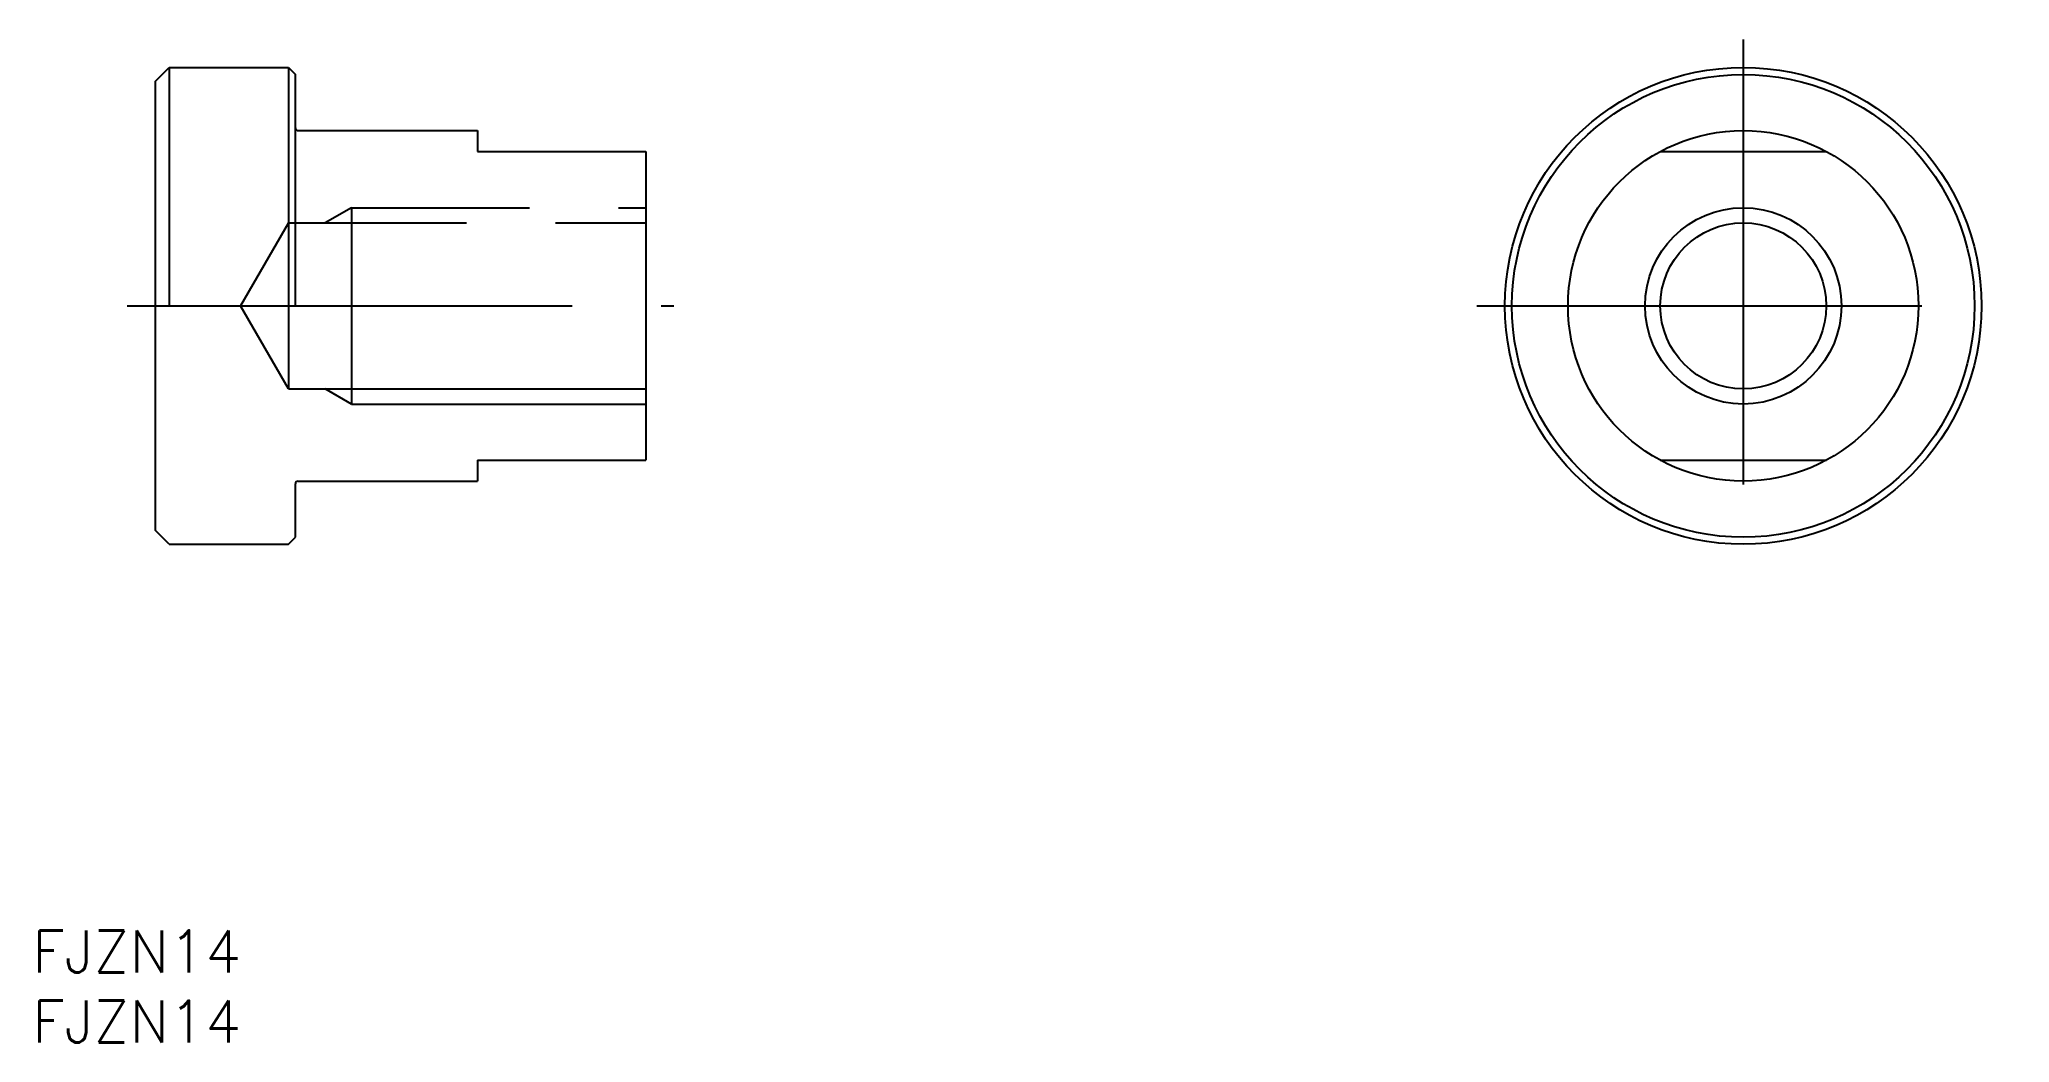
# Model space of a CAD drawing. Extents: x -122 to 19, y -53 to 19.
import ezdxf

# ---------------------------------------------------------------- set-up
doc = ezdxf.new("R2010")
doc.units = 0
doc.linetypes.add('CENTER', pattern=[50.8, 31.75, -6.35, 6.35, -6.35])
doc.linetypes.add('DASHED', pattern=[19.05, 12.7, -6.35])
doc.layers.get('0').update_dxf_attribs({"linetype": 'CONTINUOUS'})
doc.layers.add('CENTER', color=1, linetype='CONTINUOUS')
doc.styles.get("Standard").update_dxf_attribs({"font": 'txt.shx', "height": 3, "bigfont": 'bigfont.shx'})

# ---------------------------------------------------------------- blocks, each defined once
blk = doc.blocks.new('*U2')
at = {"color": 7, "linetype": 'CONTINUOUS'}
blk.add_text('FJZN14', height=3, dxfattribs=at).set_placement((-122.07, -47.54))
blk = doc.blocks.new('*U3')
at = {"color": 7, "linetype": 'CONTINUOUS'}
blk.add_text('FJZN14', height=3, dxfattribs=at).set_placement((-122.07, -52.54))

msp = doc.modelspace()

# ---------------------------------------------------------------- linework, layer by layer
at = {"color": 7, "linetype": 'CONTINUOUS'}
for p, q in [((-113.29, 16), (-112.29, 17)), ((-112.29, 17), (-103.79, 17)), ((-112.29, 17), (-112.29, 0)), ((-103.79, 17), (-103.29, 16.5)), ((-103.79, 17), (-103.79, 0)), ((-113.29, 16), (-113.29, -16)), ((-103.29, 0), (-103.29, 16.5)), ((-103.09, 12.5), (-90.29, 12.5)), ((-90.29, 12.5), (-90.29, 11)), ((-90.29, 11), (-78.29, 11)), ((-78.29, 11), (-78.29, -11)), ((-5.94, 11), (5.94, 11)), ((-103.79, -5.92), (-107.21, 0)), ((-103.79, 0), (-103.79, -5.92)), ((-99.29, 0), (-99.29, -7)), ((-103.79, -5.92), (-78.29, -5.92)), ((-90.29, -11), (-78.29, -11)), ((-90.29, -11), (-90.29, -12.5)), ((-5.94, -11), (5.94, -11)), ((-103.09, -12.5), (-90.29, -12.5)), ((-103.29, -16.5), (-103.29, -12.7)), ((-112.29, -17), (-113.29, -16)), ((-103.79, -17), (-103.29, -16.5)), ((-112.29, -17), (-103.79, -17))]:
    msp.add_line(p, q, dxfattribs=at)
at = {"color": 3, "linetype": 'DASHED'}
for p, q in [((-103.79, 5.92), (-107.21, 0)), ((-103.79, 5.92), (-103.79, 0)), ((-103.79, 5.92), (-78.29, 5.92)), ((-99.29, 7), (-101.17, 5.92)), ((-99.29, 7), (-99.29, 0)), ((-99.29, 7), (-78.29, 7))]:
    msp.add_line(p, q, dxfattribs=at)
at = {"color": 3, "linetype": 'CONTINUOUS'}
for q in [(-101.17, -5.92), (-78.29, -7)]:
    msp.add_line((-99.29, -7), q, dxfattribs=at)
at = {"color": 7, "linetype": 'CONTINUOUS'}
for radius in [17, 16.5, 12.5, 5.92]:
    msp.add_circle((0, 0), radius, dxfattribs=at)
at = {"color": 3, "linetype": 'CONTINUOUS'}
msp.add_circle((0, 0), 7, dxfattribs=at)
at = {"color": 7, "linetype": 'CONTINUOUS'}
for centre, start, end in [((-103.09, 12.7), 180, 270), ((-103.09, -12.7), 90, 180)]:
    msp.add_arc(centre, 0.2, start, end, dxfattribs=at)
at = {"layer": 'CENTER', "color": 1, "linetype": 'CENTER'}
for p, q in [((0, 19), (0, -19)), ((-115.29, 0), (-76.29, 0)), ((-19, 0), (19, 0))]:
    msp.add_line(p, q, dxfattribs=at)

# ---------------------------------------------------------------- block references
at = {"color": 7, "linetype": 'CONTINUOUS'}
for name in ['*U2', '*U3']:
    msp.add_blockref(name, (0, 0), dxfattribs=at)

doc.saveas('drawing.dxf')
